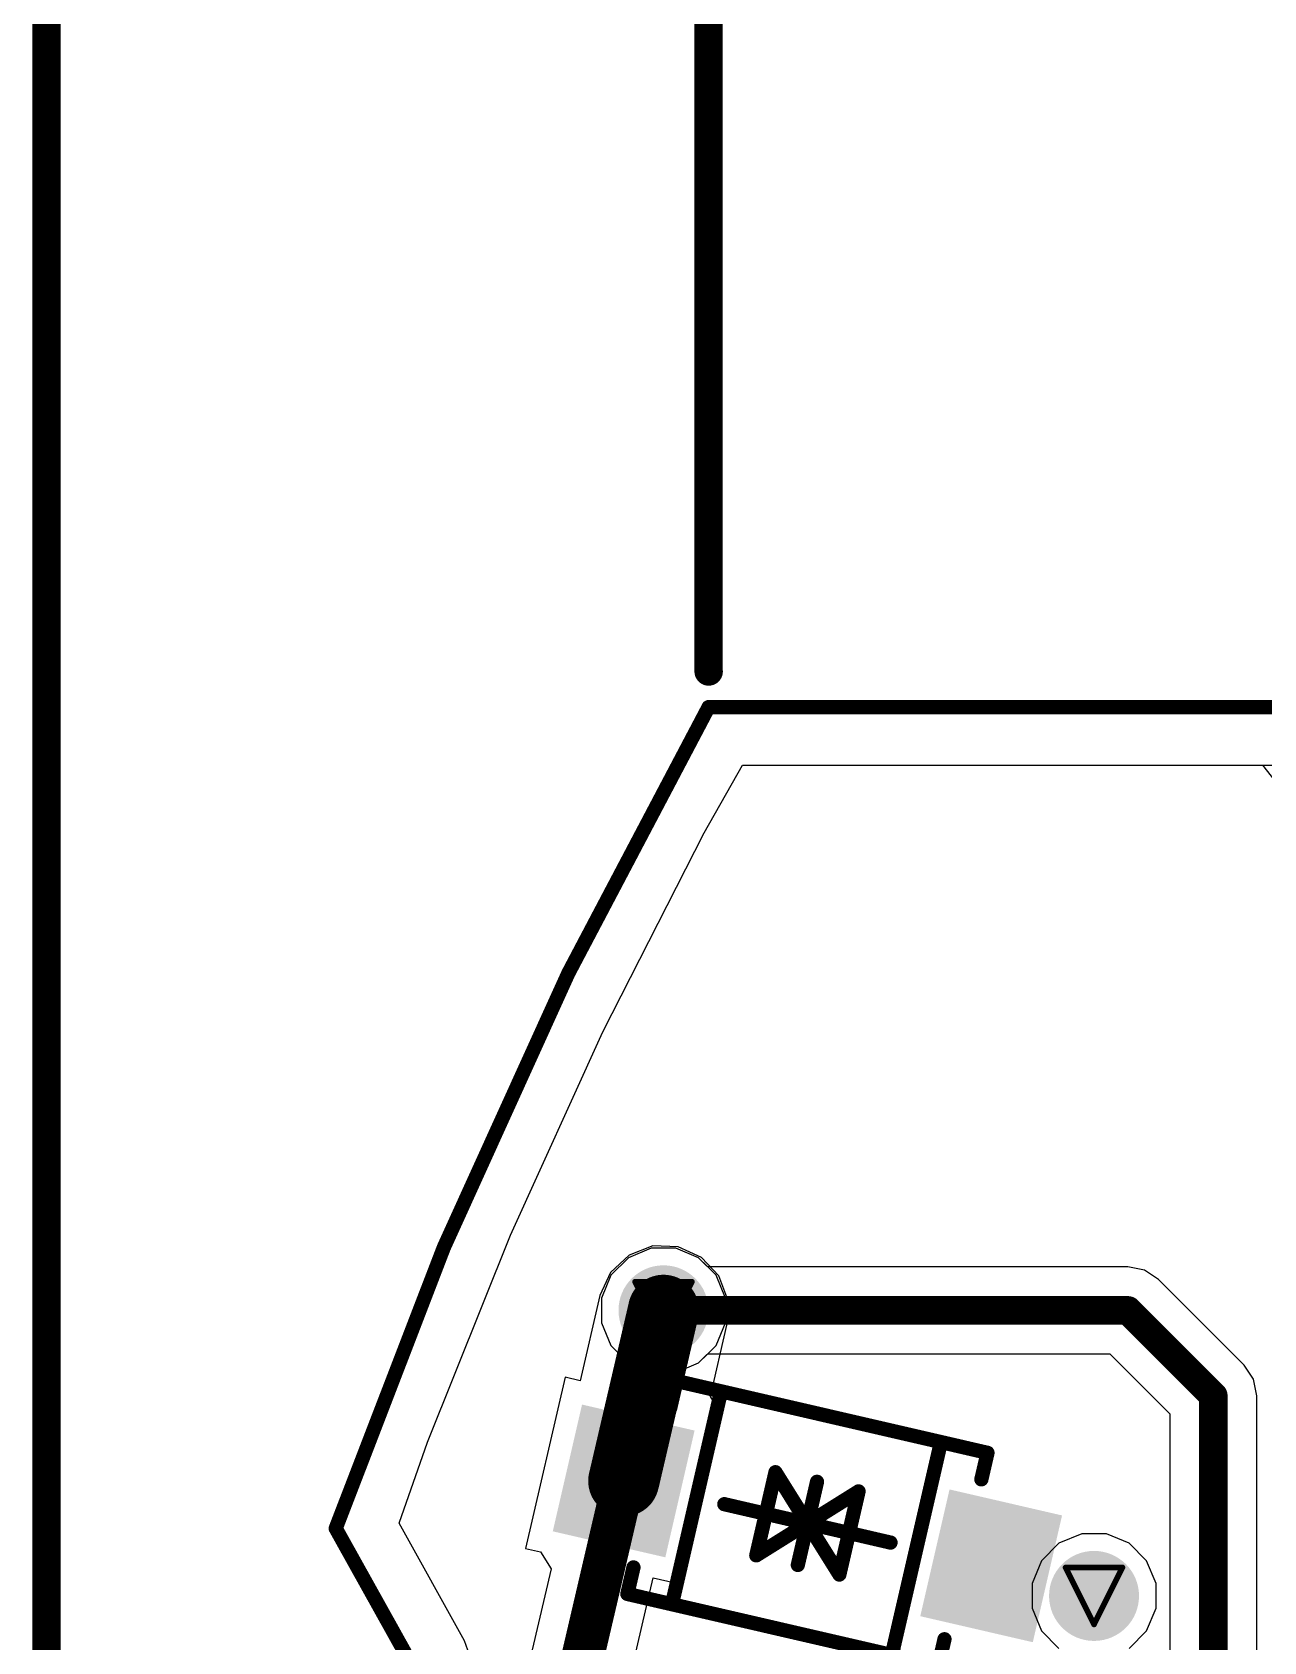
# Model space of a CAD drawing. Header units: inches. Extents: x -6 to 385, y -2 to 98.
# Drawn here: x -6.04 to 4.96, y 36.65 to 51.03 of the extents above; entities that cross this region are included whole.
import ezdxf

# ---------------------------------------------------------------- set-up
doc = ezdxf.new("R2010")
doc.units = ezdxf.units.IN
for name, color, linetype in [('Board outline', 216, 'Continuous'), ('Bottom Layer', 5, 'Continuous'), ('Bottom Overlay', 54, 'Continuous'), ('Bottom Paste', 16, 'Continuous'), ('Bottom Solder', 6, 'Continuous'), ('Dimensions', 6, 'Continuous'), ('Drill Drawing', 1, 'Continuous'), ('Layer 1', 16, 'Continuous'), ('Layer 2', 76, 'Continuous'), ('Top Layer', 1, 'Continuous'), ('Top Solder', 216, 'Continuous'), ('Via Holes', 16, 'Continuous')]:
    doc.layers.add(name, color=color, linetype=linetype)

# ---------------------------------------------------------------- blocks, each defined once
blk = doc.blocks.new('SOD_123__B__D____________B_77')
at = {"layer": 'Bottom Layer'}
for points in [[(-1.22, -0.53), (-2.15, -0.53), (-2.15, 0.53), (-1.22, 0.53)], [(2.15, -0.53), (1.22, -0.53), (1.22, 0.53), (2.15, 0.53)]]:
    blk.add_hatch(color=5, dxfattribs=at).paths.add_polyline_path(points)
at = {"layer": 'Bottom Paste'}
for points in [[(-1.22, -0.53), (-2.15, -0.53), (-2.15, 0.53), (-1.22, 0.53)], [(2.15, -0.53), (1.22, -0.53), (1.22, 0.53), (2.15, 0.53)]]:
    blk.add_hatch(color=16, dxfattribs=at).paths.add_polyline_path(points)
at = {"layer": 'Bottom Solder'}
for points in [[(-1.169, -0.581), (-2.201, -0.581), (-2.201, 0.581), (-1.169, 0.581)], [(2.201, -0.581), (1.169, -0.581), (1.169, 0.581), (2.201, 0.581)]]:
    blk.add_hatch(color=6, dxfattribs=at).paths.add_polyline_path(points)
at = {"layer": 'Bottom Overlay'}
for points in [[(-1.426, 0.733, 0.127, 0.127, 0), (-1.426, 0.976, 0.127, 0.127, 0)], [(-1.426, 0.976, 0.127, 0.127, 0), (1.426, 0.976, 0.127, 0.127, 0)], [(-1.017, -0.976, 0.127, 0.127, 0), (-1.017, 0.976, 0.127, 0.127, 0)], [(0.999, -0.976, 0.127, 0.127, 0), (0.999, 0.976, 0.127, 0.127, 0)], [(1.426, 0.733, 0.127, 0.127, 0), (1.426, 0.976, 0.127, 0.127, 0)], [(-0.381, 0.381, 0.127, 0.127, 0), (0, 0, 0.127, 0.127, 0)], [(-0.381, -0.381, 0.127, 0.127, 0), (-0.381, 0.381, 0.127, 0.127, 0)], [(0, -0.381, 0.127, 0.127, 0), (0, 0.381, 0.127, 0.127, 0)], [(0, 0, 0.127, 0.127, 0), (0.381, 0.381, 0.127, 0.127, 0)], [(0.381, -0.381, 0.127, 0.127, 0), (0.381, 0.381, 0.127, 0.127, 0)], [(-0.762, 0, 0.127, 0.127, 0), (0.762, 0, 0.127, 0.127, 0)], [(-0.381, -0.381, 0.127, 0.127, 0), (0, 0, 0.127, 0.127, 0)], [(0, 0, 0.127, 0.127, 0), (0.381, -0.381, 0.127, 0.127, 0)], [(-1.426, -0.976, 0.127, 0.127, 0), (-1.426, -0.733, 0.127, 0.127, 0)], [(1.426, -0.976, 0.127, 0.127, 0), (1.426, -0.733, 0.127, 0.127, 0)], [(-1.426, -0.976, 0.127, 0.127, 0), (1.426, -0.976, 0.127, 0.127, 0)]]:
    blk.add_lwpolyline(points, format="xyseb", dxfattribs=at)
for points in [[(-1.458, 0.976, 0.0635, 0.0635, 1), (-1.394, 0.976, 0.0635, 0.0635, 1)], [(-1.458, 0.976, 0.0635, 0.0635, 1), (-1.394, 0.976, 0.0635, 0.0635, 1)], [(-1.049, 0.976, 0.0635, 0.0635, 1), (-0.985, 0.976, 0.0635, 0.0635, 1)], [(0.967, 0.976, 0.0635, 0.0635, 1), (1.031, 0.976, 0.0635, 0.0635, 1)], [(1.394, 0.976, 0.0635, 0.0635, 1), (1.458, 0.976, 0.0635, 0.0635, 1)], [(1.394, 0.976, 0.0635, 0.0635, 1), (1.458, 0.976, 0.0635, 0.0635, 1)], [(-1.458, 0.733, 0.0635, 0.0635, 1), (-1.394, 0.733, 0.0635, 0.0635, 1)], [(1.394, 0.733, 0.0635, 0.0635, 1), (1.458, 0.733, 0.0635, 0.0635, 1)], [(-0.413, 0.381, 0.0635, 0.0635, 1), (-0.349, 0.381, 0.0635, 0.0635, 1)], [(-0.413, 0.381, 0.0635, 0.0635, 1), (-0.349, 0.381, 0.0635, 0.0635, 1)], [(-0.032, 0.381, 0.0635, 0.0635, 1), (0.032, 0.381, 0.0635, 0.0635, 1)], [(0.349, 0.381, 0.0635, 0.0635, 1), (0.413, 0.381, 0.0635, 0.0635, 1)], [(0.349, 0.381, 0.0635, 0.0635, 1), (0.413, 0.381, 0.0635, 0.0635, 1)], [(-0.794, 0, 0.0635, 0.0635, 1), (-0.73, 0, 0.0635, 0.0635, 1)], [(-0.032, 0, 0.0635, 0.0635, 1), (0.032, 0, 0.0635, 0.0635, 1)], [(-0.032, 0, 0.0635, 0.0635, 1), (0.032, 0, 0.0635, 0.0635, 1)], [(-0.032, 0, 0.0635, 0.0635, 1), (0.032, 0, 0.0635, 0.0635, 1)], [(-0.032, 0, 0.0635, 0.0635, 1), (0.032, 0, 0.0635, 0.0635, 1)], [(0.73, 0, 0.0635, 0.0635, 1), (0.794, 0, 0.0635, 0.0635, 1)], [(-0.413, -0.381, 0.0635, 0.0635, 1), (-0.349, -0.381, 0.0635, 0.0635, 1)], [(-0.413, -0.381, 0.0635, 0.0635, 1), (-0.349, -0.381, 0.0635, 0.0635, 1)], [(-0.032, -0.381, 0.0635, 0.0635, 1), (0.032, -0.381, 0.0635, 0.0635, 1)], [(0.349, -0.381, 0.0635, 0.0635, 1), (0.413, -0.381, 0.0635, 0.0635, 1)], [(0.349, -0.381, 0.0635, 0.0635, 1), (0.413, -0.381, 0.0635, 0.0635, 1)], [(-1.458, -0.733, 0.0635, 0.0635, 1), (-1.394, -0.733, 0.0635, 0.0635, 1)], [(1.394, -0.733, 0.0635, 0.0635, 1), (1.458, -0.733, 0.0635, 0.0635, 1)], [(-1.458, -0.976, 0.0635, 0.0635, 1), (-1.394, -0.976, 0.0635, 0.0635, 1)], [(-1.458, -0.976, 0.0635, 0.0635, 1), (-1.394, -0.976, 0.0635, 0.0635, 1)], [(-1.049, -0.976, 0.0635, 0.0635, 1), (-0.985, -0.976, 0.0635, 0.0635, 1)], [(0.967, -0.976, 0.0635, 0.0635, 1), (1.031, -0.976, 0.0635, 0.0635, 1)], [(1.394, -0.976, 0.0635, 0.0635, 1), (1.458, -0.976, 0.0635, 0.0635, 1)], [(1.394, -0.976, 0.0635, 0.0635, 1), (1.458, -0.976, 0.0635, 0.0635, 1)]]:
    blk.add_lwpolyline(points, format="xyseb", close=True, dxfattribs=at)

msp = doc.modelspace()

# ---------------------------------------------------------------- hatches: boundary and pattern name
at = {"layer": 'Bottom Layer'}
h = msp.add_hatch(color=5, dxfattribs=at)
edge = h.paths.add_edge_path()
edge.add_arc((-0.403, 39.612), 0.3, 0, 360)
h = msp.add_hatch(color=5, dxfattribs=at)
edge = h.paths.add_edge_path()
edge.add_arc((3.444, 37.061), 0.3, 0, 360)
at = {"layer": 'Bottom Solder'}
h = msp.add_hatch(color=6, dxfattribs=at)
edge = h.paths.add_edge_path()
edge.add_arc((-0.403, 39.612), 0.402, 0, 360)
h = msp.add_hatch(color=6, dxfattribs=at)
edge = h.paths.add_edge_path()
edge.add_arc((3.444, 37.061), 0.402, 0, 360)
at = {"layer": 'Layer 1'}
h = msp.add_hatch(color=16, dxfattribs=at)
edge = h.paths.add_edge_path()
edge.add_arc((-0.403, 39.612), 0.3, 0, 360)
h = msp.add_hatch(color=16, dxfattribs=at)
edge = h.paths.add_edge_path()
edge.add_arc((3.444, 37.061), 0.3, 0, 360)
at = {"layer": 'Layer 2'}
h = msp.add_hatch(color=76, dxfattribs=at)
edge = h.paths.add_edge_path()
edge.add_arc((-0.403, 39.612), 0.3, 0, 360)
h = msp.add_hatch(color=76, dxfattribs=at)
edge = h.paths.add_edge_path()
edge.add_arc((3.444, 37.061), 0.3, 0, 360)
at = {"layer": 'Top Layer'}
h = msp.add_hatch(color=1, dxfattribs=at)
edge = h.paths.add_edge_path()
edge.add_arc((-0.403, 39.612), 0.3, 0, 360)
h = msp.add_hatch(color=1, dxfattribs=at)
edge = h.paths.add_edge_path()
edge.add_arc((3.444, 37.061), 0.3, 0, 360)
at = {"layer": 'Top Solder'}
h = msp.add_hatch(color=216, dxfattribs=at)
edge = h.paths.add_edge_path()
edge.add_arc((-0.403, 39.612), 0.402, 0, 360)
h = msp.add_hatch(color=216, dxfattribs=at)
edge = h.paths.add_edge_path()
edge.add_arc((3.444, 37.061), 0.402, 0, 360)
at = {"layer": 'Via Holes'}
h = msp.add_hatch(color=7, dxfattribs=at)
edge = h.paths.add_edge_path()
edge.add_arc((-0.403, 39.612), 0.15, 0, 360)
h = msp.add_hatch(color=7, dxfattribs=at)
edge = h.paths.add_edge_path()
edge.add_arc((3.444, 37.061), 0.15, 0, 360)

# ---------------------------------------------------------------- linework, layer by layer
at = {"layer": 'Board outline'}
for points in [[(-3.332, 37.664, 0.127, 0.127, -0.044149), (0, 45, 0.127, 0.127, 0)], [(0, 45, 0.127, 0.127, 0), (79.597, 45, 0.127, 0.127, 0)], [(-3.332, 37.664, 0.127, 0.127, 0), (-2.632, 36.408, 0.127, 0.127, 0)]]:
    msp.add_lwpolyline(points, format="xyseb", dxfattribs=at)
for points in [[(-0.032, 45, 0.0635, 0.0635, 1), (0.032, 45, 0.0635, 0.0635, 1)], [(-0.032, 45, 0.0635, 0.0635, 1), (0.032, 45, 0.0635, 0.0635, 1)], [(-3.364, 37.664, 0.0635, 0.0635, 1), (-3.3, 37.664, 0.0635, 0.0635, 1)], [(-3.364, 37.664, 0.0635, 0.0635, 1), (-3.3, 37.664, 0.0635, 0.0635, 1)]]:
    msp.add_lwpolyline(points, format="xyseb", close=True, dxfattribs=at)
at = {"layer": 'Bottom Layer'}
for p, q in [((-0.04, 43.877), (0.302, 44.482)), ((0.302, 44.482), (4.95, 44.482)), ((4.95, 44.482), (5.058, 44.341)), ((-0.944, 42.099), (-0.04, 43.877)), ((-1.769, 40.283), (-0.944, 42.099)), ((-2.512, 38.433), (-1.769, 40.283)), ((-0.498, 40.187), (-0.711, 40.106)), ((-0.271, 40.179), (-0.498, 40.187)), ((-0.064, 40.085), (-0.271, 40.179)), ((-0.711, 40.106), (-0.877, 39.951)), ((0.092, 39.919), (-0.064, 40.085)), ((-0.877, 39.951), (-0.971, 39.744)), ((0.172, 39.706), (0.092, 39.919)), ((-0.971, 39.744), (-1.148, 38.983)), ((0.164, 39.479), (0.172, 39.706)), ((0.016, 38.843), (0.164, 39.479)), ((-1.283, 39.014), (-1.635, 37.486)), ((-1.148, 38.983), (-1.283, 39.014)), ((0.11, 38.693), (0.016, 38.843)), ((-0.234, 37.163), (0.119, 38.691)), ((0.119, 38.691), (0.11, 38.693)), ((-2.766, 37.712), (-2.512, 38.433)), ((-2.18, 36.66), (-2.766, 37.712)), ((-1.635, 37.486), (-1.501, 37.455)), ((-1.501, 37.455), (-1.407, 37.304)), ((-1.407, 37.304), (-1.855, 35.385)), ((-0.929, 35.362), (-0.495, 37.223)), ((-0.495, 37.223), (-0.234, 37.163)), ((-2.152, 36.576), (-2.18, 36.66))]:
    msp.add_line(p, q, dxfattribs=at)
for points in [[(-0.758, 38.088, 0.635, 0.635, 0), (-0.403, 39.612, 0.635, 0.635, 0)], [(-1.413, 35.282, 0.381, 0.381, 0), (-0.758, 38.088, 0.381, 0.381, 0)]]:
    msp.add_lwpolyline(points, format="xyseb", dxfattribs=at)
for points in [[(-0.562, 39.612, 0.318, 0.318, 1), (-0.244, 39.612, 0.318, 0.318, 1)], [(-0.917, 38.088, 0.318, 0.318, 1), (-0.6, 38.088, 0.318, 0.318, 1)], [(-0.854, 38.088, 0.191, 0.191, 1), (-0.663, 38.088, 0.191, 0.191, 1)]]:
    msp.add_lwpolyline(points, format="xyseb", close=True, dxfattribs=at)
at = {"layer": 'Dimensions'}
for points in [[(-5.917, 22.8, 0.254, 0.254, 0), (-5.917, 65.024, 0.254, 0.254, 0)], [(0, 45.318, 0.254, 0.254, 0), (0, 57.607, 0.254, 0.254, 0)]]:
    msp.add_lwpolyline(points, format="xyseb", dxfattribs=at)
msp.add_lwpolyline([(-0.063, 45.318, 0.127, 0.127, 1), (0.064, 45.318, 0.127, 0.127, 1)], format="xyseb", close=True, dxfattribs=at)
at = {"layer": 'Drill Drawing'}
for points in [[(-0.657, 39.866, 0.0508, 0.0508, 0), (-0.149, 39.866, 0.0508, 0.0508, 0)], [(-0.657, 39.866, 0.0508, 0.0508, 0), (-0.403, 39.358, 0.0508, 0.0508, 0)], [(-0.403, 39.358, 0.0508, 0.0508, 0), (-0.149, 39.866, 0.0508, 0.0508, 0)], [(3.19, 37.315, 0.0508, 0.0508, 0), (3.698, 37.315, 0.0508, 0.0508, 0)], [(3.19, 37.315, 0.0508, 0.0508, 0), (3.444, 36.807, 0.0508, 0.0508, 0)], [(3.444, 36.807, 0.0508, 0.0508, 0), (3.698, 37.315, 0.0508, 0.0508, 0)]]:
    msp.add_lwpolyline(points, format="xyseb", dxfattribs=at)
for points in [[(-0.67, 39.866, 0.0254, 0.0254, 1), (-0.644, 39.866, 0.0254, 0.0254, 1)], [(-0.67, 39.866, 0.0254, 0.0254, 1), (-0.644, 39.866, 0.0254, 0.0254, 1)], [(-0.162, 39.866, 0.0254, 0.0254, 1), (-0.136, 39.866, 0.0254, 0.0254, 1)], [(-0.162, 39.866, 0.0254, 0.0254, 1), (-0.136, 39.866, 0.0254, 0.0254, 1)], [(-0.416, 39.358, 0.0254, 0.0254, 1), (-0.39, 39.358, 0.0254, 0.0254, 1)], [(-0.416, 39.358, 0.0254, 0.0254, 1), (-0.39, 39.358, 0.0254, 0.0254, 1)], [(3.177, 37.315, 0.0254, 0.0254, 1), (3.203, 37.315, 0.0254, 0.0254, 1)], [(3.177, 37.315, 0.0254, 0.0254, 1), (3.203, 37.315, 0.0254, 0.0254, 1)], [(3.685, 37.315, 0.0254, 0.0254, 1), (3.711, 37.315, 0.0254, 0.0254, 1)], [(3.685, 37.315, 0.0254, 0.0254, 1), (3.711, 37.315, 0.0254, 0.0254, 1)], [(3.431, 36.807, 0.0254, 0.0254, 1), (3.457, 36.807, 0.0254, 0.0254, 1)], [(3.431, 36.807, 0.0254, 0.0254, 1), (3.457, 36.807, 0.0254, 0.0254, 1)]]:
    msp.add_lwpolyline(points, format="xyseb", close=True, dxfattribs=at)
at = {"layer": 'Layer 1'}
for p, q in [((-0.04, 43.877), (0.302, 44.482)), ((0.302, 44.482), (22.517, 44.482)), ((-0.944, 42.099), (-0.04, 43.877)), ((-1.769, 40.283), (-0.944, 42.099)), ((-2.512, 38.433), (-1.769, 40.283)), ((-0.513, 40.166), (-0.717, 40.081)), ((-0.293, 40.166), (-0.513, 40.166)), ((-0.089, 40.081), (-0.293, 40.166)), ((-0.717, 40.081), (-0.873, 39.925)), ((0.067, 39.925), (-0.089, 40.081)), ((-0.873, 39.925), (-0.957, 39.722)), ((0.151, 39.722), (0.067, 39.925)), ((-0.957, 39.722), (-0.957, 39.501)), ((0.151, 39.501), (0.151, 39.722)), ((-0.957, 39.501), (-0.873, 39.298)), ((0.067, 39.298), (0.151, 39.501)), ((-0.873, 39.298), (-0.717, 39.142)), ((-0.089, 39.142), (0.067, 39.298)), ((-0.717, 39.142), (-0.513, 39.058)), ((-0.293, 39.058), (-0.089, 39.142)), ((-0.513, 39.058), (-0.293, 39.058)), ((-2.766, 37.712), (-2.512, 38.433)), ((-2.18, 36.66), (-2.766, 37.712)), ((-2.152, 36.576), (-2.18, 36.66))]:
    msp.add_line(p, q, dxfattribs=at)
at = {"layer": 'Layer 2'}
for p, q in [((-0.04, 43.877), (0.302, 44.482)), ((0.302, 44.482), (7.292, 44.482)), ((-0.944, 42.099), (-0.04, 43.877)), ((-1.769, 40.283), (-0.944, 42.099)), ((-2.512, 38.433), (-1.769, 40.283)), ((-0.513, 40.166), (-0.717, 40.081)), ((-0.293, 40.166), (-0.513, 40.166)), ((-0.089, 40.081), (-0.293, 40.166)), ((-0.717, 40.081), (-0.873, 39.925)), ((0.067, 39.925), (-0.089, 40.081)), ((-0.873, 39.925), (-0.957, 39.722)), ((0.151, 39.722), (0.067, 39.925)), ((-0.957, 39.722), (-0.957, 39.501)), ((0.151, 39.501), (0.151, 39.722)), ((-0.957, 39.501), (-0.873, 39.298)), ((0.067, 39.298), (0.151, 39.501)), ((-0.873, 39.298), (-0.717, 39.142)), ((-0.089, 39.142), (0.067, 39.298)), ((-0.717, 39.142), (-0.513, 39.058)), ((-0.293, 39.058), (-0.089, 39.142)), ((-0.513, 39.058), (-0.293, 39.058)), ((-2.766, 37.712), (-2.512, 38.433)), ((-2.18, 36.66), (-2.766, 37.712)), ((3.13, 37.531), (2.975, 37.375)), ((3.334, 37.615), (3.13, 37.531)), ((3.554, 37.615), (3.334, 37.615)), ((3.758, 37.531), (3.554, 37.615)), ((3.914, 37.375), (3.758, 37.531)), ((2.975, 37.375), (2.89, 37.172)), ((3.998, 37.172), (3.914, 37.375)), ((2.89, 37.172), (2.89, 36.951)), ((3.998, 36.951), (3.998, 37.172)), ((2.89, 36.951), (2.975, 36.748)), ((3.914, 36.748), (3.998, 36.951)), ((2.975, 36.748), (3.13, 36.592)), ((3.758, 36.592), (3.914, 36.748)), ((-2.152, 36.576), (-2.18, 36.66))]:
    msp.add_line(p, q, dxfattribs=at)
at = {"layer": 'Top Layer'}
for p, q in [((-0.04, 43.877), (0.302, 44.482)), ((0.302, 44.482), (4.95, 44.482)), ((4.95, 44.482), (5.058, 44.341)), ((-0.944, 42.099), (-0.04, 43.877)), ((-1.769, 40.283), (-0.944, 42.099)), ((-2.512, 38.433), (-1.769, 40.283)), ((-0.513, 40.166), (-0.717, 40.081)), ((-0.293, 40.166), (-0.513, 40.166)), ((-0.089, 40.081), (-0.293, 40.166)), ((-0.717, 40.081), (-0.873, 39.925)), ((-0.008, 40), (-0.089, 40.081)), ((3.746, 40), (-0.008, 40)), ((3.895, 39.97), (3.746, 40)), ((4.021, 39.886), (3.895, 39.97)), ((-0.873, 39.925), (-0.957, 39.722)), ((4.785, 39.122), (4.021, 39.886)), ((-0.957, 39.722), (-0.957, 39.501)), ((-0.957, 39.501), (-0.873, 39.298)), ((-0.873, 39.298), (-0.717, 39.142)), ((-0.717, 39.142), (-0.513, 39.058)), ((-0.293, 39.058), (-0.089, 39.142)), ((-0.089, 39.142), (-0.008, 39.223)), ((-0.008, 39.223), (3.585, 39.223)), ((3.585, 39.223), (4.122, 38.687)), ((4.869, 38.996), (4.785, 39.122)), ((-0.513, 39.058), (-0.293, 39.058)), ((4.899, 38.848), (4.869, 38.996)), ((4.899, 7.309), (4.899, 38.848)), ((4.122, 38.687), (4.122, 7.148)), ((-2.766, 37.712), (-2.512, 38.433)), ((-2.18, 36.66), (-2.766, 37.712)), ((-2.152, 36.576), (-2.18, 36.66))]:
    msp.add_line(p, q, dxfattribs=at)
for points in [[(-0.403, 39.612, 0.254, 0.254, 0), (3.746, 39.612, 0.254, 0.254, 0)], [(3.746, 39.612, 0.254, 0.254, 0), (4.51, 38.848, 0.254, 0.254, 0)], [(4.51, 7.148, 0.254, 0.254, 0), (4.51, 38.848, 0.254, 0.254, 0)]]:
    msp.add_lwpolyline(points, format="xyseb", dxfattribs=at)
for points in [[(-0.467, 39.612, 0.127, 0.127, 1), (-0.34, 39.612, 0.127, 0.127, 1)], [(3.683, 39.612, 0.127, 0.127, 1), (3.81, 39.612, 0.127, 0.127, 1)], [(3.683, 39.612, 0.127, 0.127, 1), (3.81, 39.612, 0.127, 0.127, 1)], [(4.447, 38.848, 0.127, 0.127, 1), (4.574, 38.848, 0.127, 0.127, 1)], [(4.447, 38.848, 0.127, 0.127, 1), (4.574, 38.848, 0.127, 0.127, 1)]]:
    msp.add_lwpolyline(points, format="xyseb", close=True, dxfattribs=at)

# ---------------------------------------------------------------- block references
at = {"rotation": 347}
msp.add_blockref('SOD_123__B__D____________B_77', (0.883, 37.709), dxfattribs=at)

doc.saveas('drawing.dxf')
